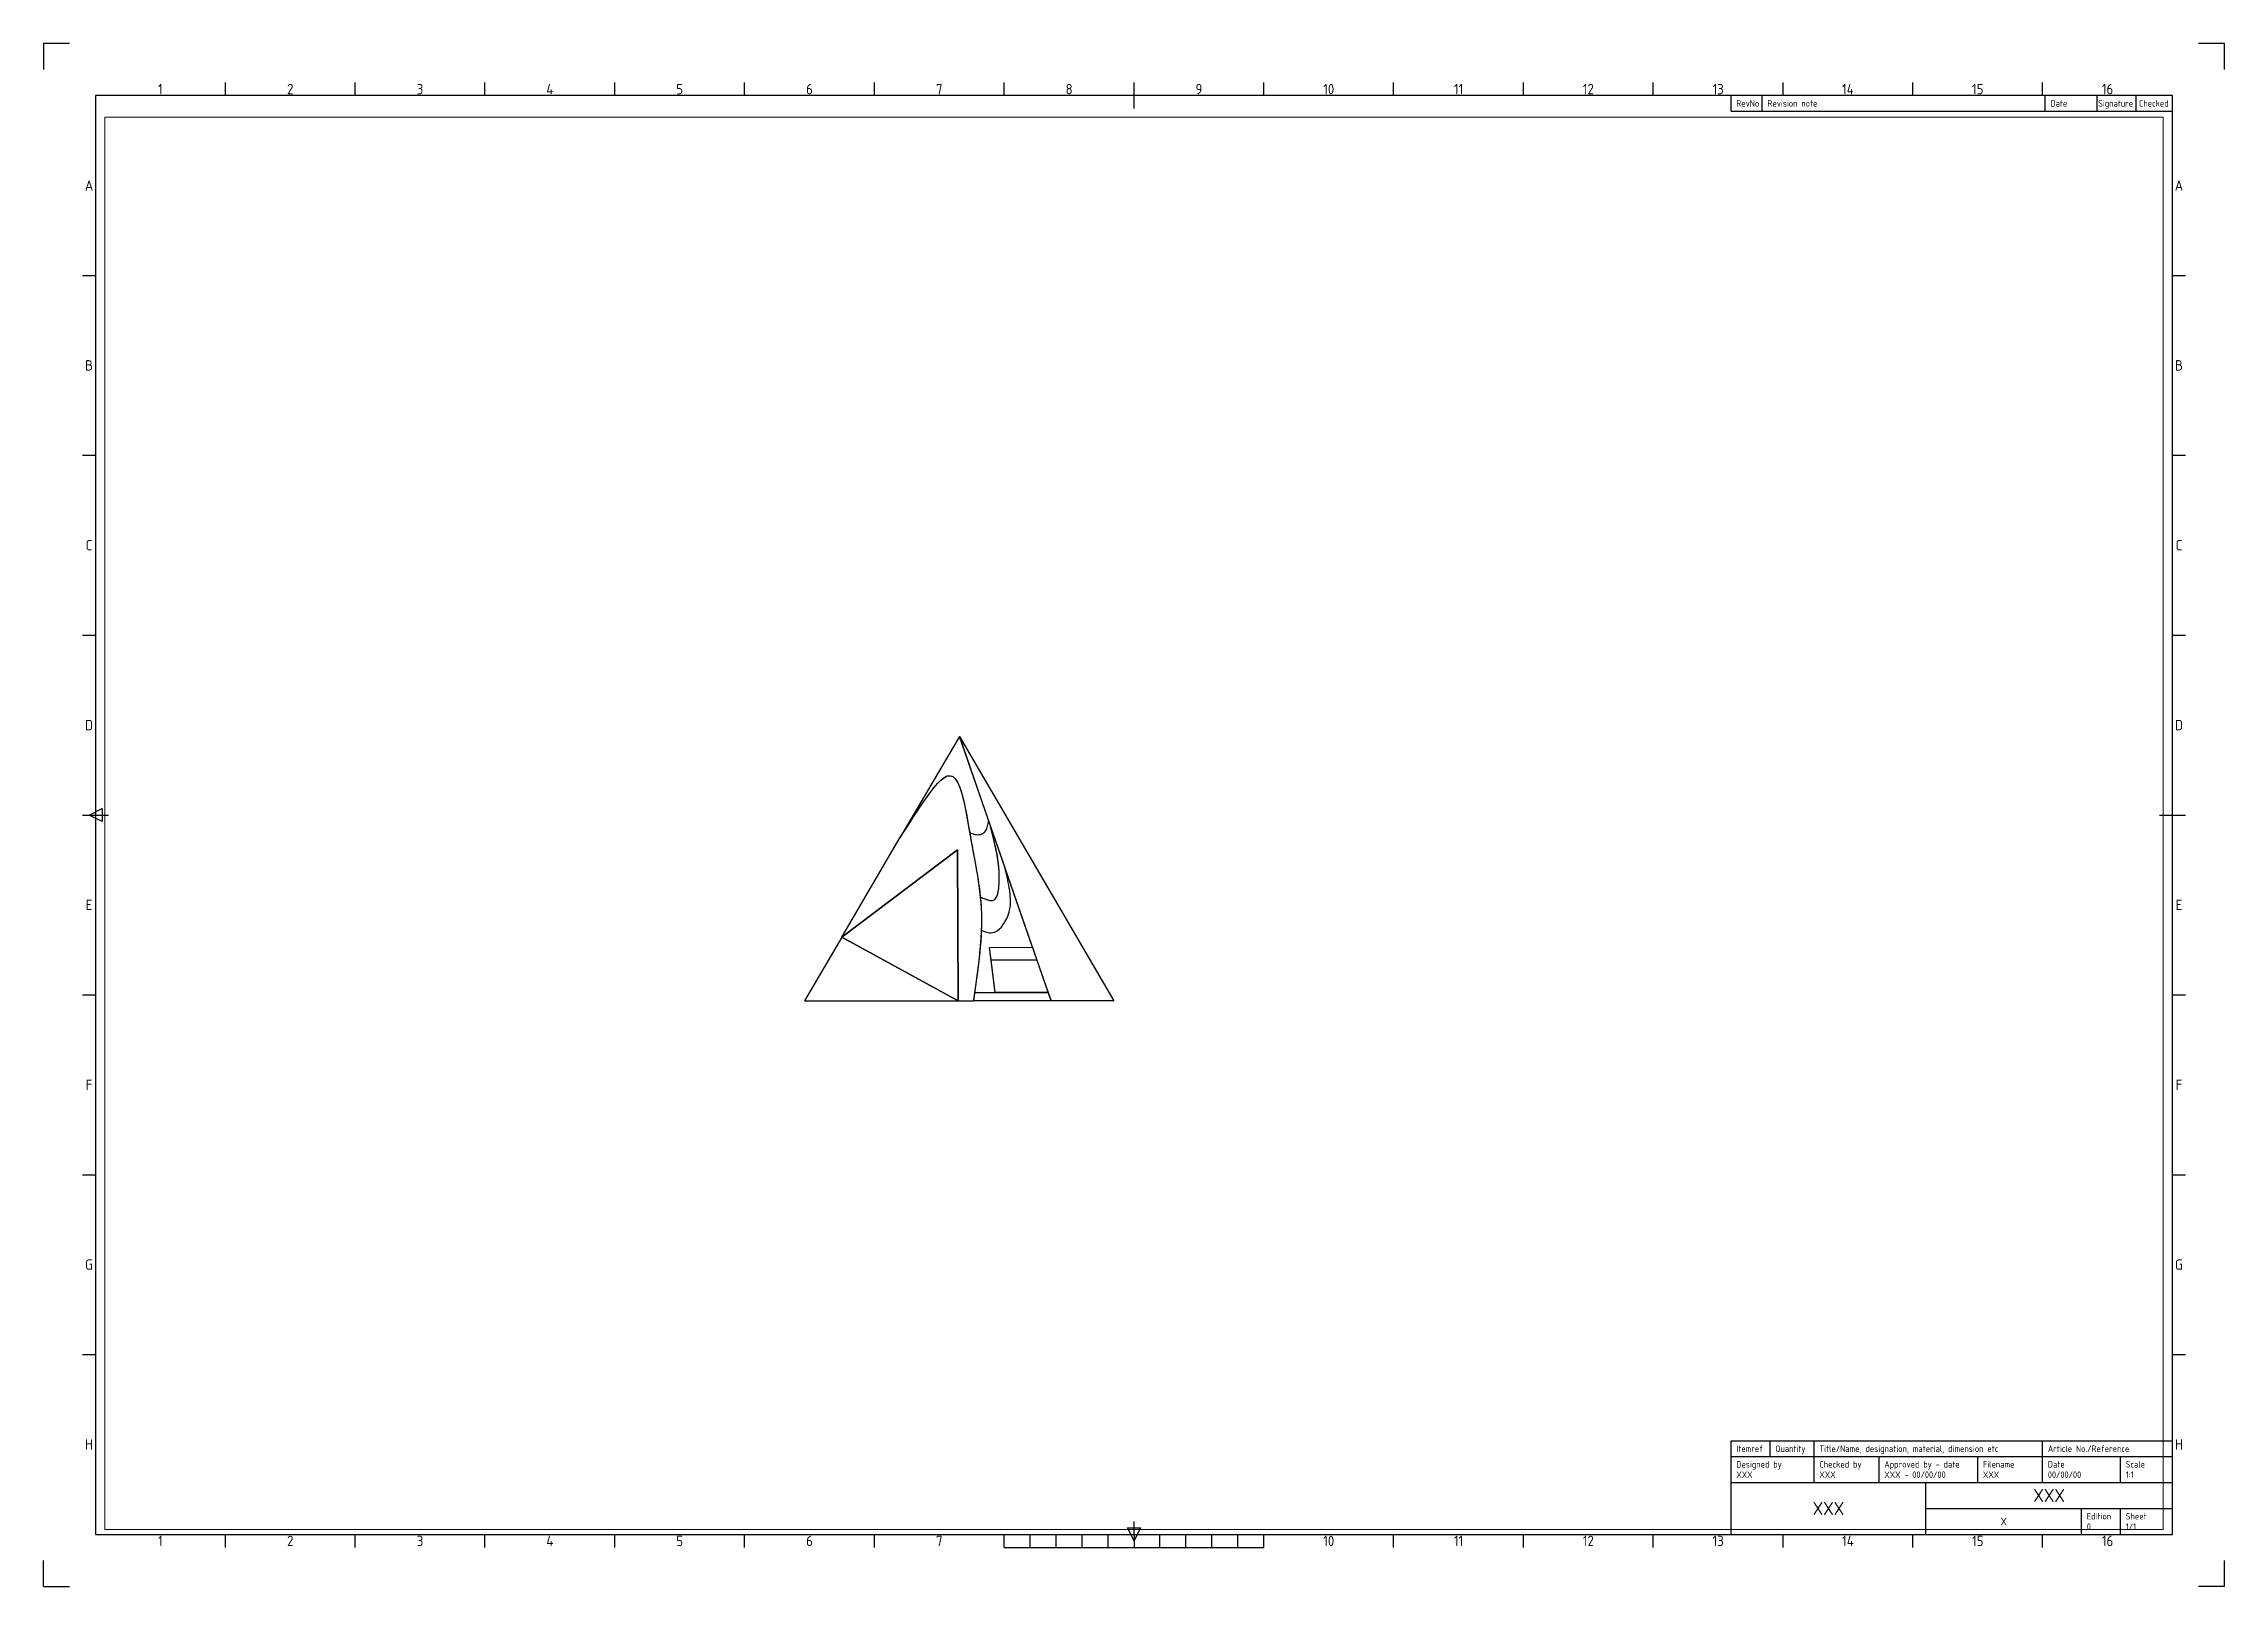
# Paper-space layout 'ISO A1 Layout' of a CAD drawing. Header units: millimetres. Extents: x 0 to 840, y 0 to 594.
# The model-space entities are those that its viewports show. They can reach past a viewport. Long polylines and large blocks are cut down to what shows.
import ezdxf
from ezdxf.enums import TextEntityAlignment as Align

# ---------------------------------------------------------------- set-up
doc = ezdxf.new("R2010")
doc.units = ezdxf.units.MM
doc.header["$LTSCALE"] = 10
for name, color, linetype in [('L_1', 10, 'Continuous'), ('L_10', 100, 'Continuous'), ('L_11', 110, 'Continuous'), ('L_2', 20, 'Continuous'), ('L_3', 30, 'Continuous'), ('L_4', 40, 'Continuous'), ('L_5', 50, 'Continuous'), ('L_6', 60, 'Continuous'), ('L_7', 70, 'Continuous'), ('L_8', 80, 'Continuous'), ('L_9', 90, 'Continuous'), ('Title Block', 7, 'Continuous'), ('Viewport', 5, 'Continuous')]:
    doc.layers.add(name, color=color, linetype=linetype)
doc.styles.add('ISO Proportional', font='isocp.shx')

# ---------------------------------------------------------------- blocks, each defined once
blk = doc.blocks.new('ISO A1 title block')
at = {"layer": 'Title Block'}
for p, q in [((10, 594), (0, 594)), ((0, 594), (0, 584)), ((840, 594), (830, 594)), ((840, 584), (840, 594)), ((820, 574), (20, 574)), ((20, 574), (20, 20)), ((70, 574), (70, 579)), ((120, 574), (120, 579)), ((170, 574), (170, 579)), ((220, 574), (220, 579)), ((270, 574), (270, 579)), ((320, 574), (320, 579)), ((370, 574), (370, 579)), ((420, 569), (420, 579)), ((470, 574), (470, 579)), ((520, 574), (520, 579)), ((570, 574), (570, 579)), ((620, 574), (620, 579)), ((650, 568), (650, 574)), ((662, 568), (662, 574)), ((670, 574), (670, 579)), ((720, 574), (720, 579)), ((770, 574), (770, 579)), ((771, 568), (771, 574)), ((791, 568), (791, 574)), ((806, 568), (806, 574)), ((820, 20), (820, 574)), ((650, 568), (820, 568)), ((15, 504.75), (20, 504.75)), ((820, 504.75), (825, 504.75)), ((15, 435.5), (20, 435.5)), ((820, 435.5), (825, 435.5)), ((15, 366.25), (20, 366.25)), ((820, 366.25), (825, 366.25)), ((15, 297), (25, 297)), ((17.5, 297), (22.5, 299.5)), ((22.5, 294.5), (17.5, 297)), ((22.5, 299.5), (22.5, 294.5)), ((815, 297), (825, 297)), ((15, 227.75), (20, 227.75)), ((820, 227.75), (825, 227.75)), ((15, 158.5), (20, 158.5)), ((820, 158.5), (825, 158.5)), ((15, 89.25), (20, 89.25)), ((820, 89.25), (825, 89.25)), ((650, 56), (820, 56)), ((650, 50), (650, 56)), ((665, 50), (665, 56)), ((682, 50), (682, 56)), ((770, 50), (770, 56)), ((650, 50), (820, 50)), ((650, 20), (650, 50)), ((682, 40), (682, 50)), ((707, 40), (707, 50)), ((745, 40), (745, 50)), ((770, 40), (770, 50)), ((800, 40), (800, 50)), ((650, 40), (820, 40)), ((725, 20), (725, 40)), ((725, 30), (820, 30)), ((785, 20), (785, 30)), ((800, 20), (800, 30)), ((20, 20), (820, 20)), ((70, 15), (70, 20)), ((120, 15), (120, 20)), ((170, 15), (170, 20)), ((220, 15), (220, 20)), ((270, 15), (270, 20)), ((320, 15), (320, 20)), ((370, 15), (370, 20)), ((380, 15), (380, 20)), ((390, 15), (390, 20)), ((400, 15), (400, 20)), ((410, 15), (410, 20)), ((417.5, 22.5), (422.5, 22.5)), ((420, 17.5), (417.5, 22.5)), ((420, 20), (420, 25)), ((422.5, 22.5), (420, 17.5)), ((420, 20), (420, 15)), ((430, 15), (430, 20)), ((440, 15), (440, 20)), ((450, 15), (450, 20)), ((460, 15), (460, 20)), ((470, 15), (470, 20)), ((520, 15), (520, 20)), ((570, 15), (570, 20)), ((620, 15), (620, 20)), ((670, 15), (670, 20)), ((720, 15), (720, 20)), ((770, 15), (770, 20)), ((0, 0), (0, 10)), ((370, 15), (470, 15)), ((840, 0), (840, 10)), ((0, 0), (10, 0)), ((840, 0), (830, 0))]:
    blk.add_line(p, q, dxfattribs=at)
at = {"layer": 'Title Block', "style": 'ISO Proportional'}
for s, p in [('1', (45, 576.5)), ('2', (95, 576.5)), ('3', (145, 576.5)), ('4', (195, 576.5)), ('5', (245, 576.5)), ('6', (295, 576.5)), ('7', (345, 576.5)), ('8', (395, 576.5)), ('9', (445, 576.5)), ('10', (495, 576.5)), ('11', (545, 576.5)), ('12', (595, 576.5)), ('13', (645, 576.5)), ('14', (695, 576.5)), ('15', (745, 576.5)), ('16', (795, 576.5)), ('A', (17.5, 539.375)), ('A', (822.5, 539.375)), ('B', (17.5, 470.125)), ('B', (822.5, 470.125)), ('C', (17.5, 400.875)), ('C', (822.5, 400.875)), ('D', (17.5, 331.625)), ('D', (822.5, 331.625)), ('E', (17.5, 262.375)), ('E', (822.5, 262.375)), ('F', (17.5, 193.125)), ('F', (822.5, 193.125)), ('G', (17.5, 123.875)), ('G', (822.5, 123.875)), ('H', (17.5, 54.625)), ('H', (822.5, 54.625)), ('1', (45, 17.5)), ('2', (95, 17.5)), ('3', (145, 17.5)), ('4', (195, 17.5)), ('5', (245, 17.5)), ('6', (295, 17.5)), ('7', (345, 17.5)), ('10', (495, 17.5)), ('11', (545, 17.5)), ('12', (595, 17.5)), ('13', (645, 17.5)), ('14', (695, 17.5)), ('15', (745, 17.5)), ('16', (795, 17.5))]:
    blk.add_text(s, height=4, dxfattribs=at).set_placement(p, align=Align.MIDDLE)
for s, p in [('RevNo', (652, 571)), ('Revision note', (664, 571)), ('Date', (773, 571)), ('Signature', (791.361, 571)), ('Checked', (807.083, 571)), ('Itemref', (652, 53)), ('Quantity', (667, 53)), ('Title/Name, designation, material, dimension etc', (684, 53)), ('Article No./Reference', (772, 53)), ('Designed by', (652, 47)), ('Checked by', (684, 47)), ('Approved by - date', (709, 47)), ('Filename', (747, 47)), ('Date', (772, 47)), ('Scale', (802, 47)), ('Edition', (787, 27)), ('Sheet', (802, 27))]:
    blk.add_text(s, height=2.5, dxfattribs=at).set_placement(p, align=Align.MIDDLE_LEFT)
at = {"layer": 'Title Block', "style": 'ISO Proportional', "flags": 8}
for tag, p in [('DESIGNED_BY', (652, 43)), ('CHECKED_BY', (684, 43)), ('APPROVED_BY_DATE', (709, 43)), ('FILENAME', (747, 43)), ('DATE', (772, 43)), ('SCALE', (802, 43)), ('EDITION', (787, 23)), ('SHEET', (802, 23))]:
    blk.add_attdef(tag, text='', height=2.5, dxfattribs=at).set_placement(p, align=Align.MIDDLE_LEFT)
for tag, height, p in [('TITLE', 5, (772.5, 35)), ('OWNER', 5, (687.5, 30)), ('DRAWING_NUMBER', 3, (755, 25))]:
    blk.add_attdef(tag, text='', height=height, dxfattribs=at).set_placement(p, align=Align.MIDDLE)

msp = doc.modelspace()

# ---------------------------------------------------------------- linework, layer by layer
at = {"layer": 'L_1'}
for p, q in [((9405, 6458), (8689, 5237)), ((11645, 5237), (9405, 6458)), ((8689, 5237), (11645, 5237))]:
    msp.add_line(p, q, dxfattribs=at)
at = {"layer": 'L_10'}
for p, q in [((11669, 10323), (10526, 8372)), ((11669, 10323), (12232, 8700)), ((11049, 9163), (11115, 9254)), ((11115, 9254), (11182, 9340)), ((11182, 9340), (11249, 9418)), ((11249, 9418), (11314, 9484)), ((11314, 9484), (11378, 9534)), ((11378, 9534), (11437, 9564)), ((11437, 9564), (11492, 9570)), ((11492, 9570), (11542, 9552)), ((11542, 9552), (11587, 9511)), ((11587, 9511), (11628, 9452)), ((11628, 9452), (11664, 9375)), ((11664, 9375), (11698, 9285)), ((11698, 9285), (11728, 9183)), ((10813, 8817), (10867, 8899)), ((10867, 8899), (10924, 8983)), ((10924, 8983), (10985, 9072)), ((10985, 9072), (11049, 9163)), ((11728, 9183), (11755, 9072)), ((11755, 9072), (11781, 8954)), ((11781, 8954), (11804, 8833)), ((11804, 8833), (11826, 8711)), ((10526, 8372), (10571, 8443)), ((10571, 8443), (10617, 8515)), ((10617, 8515), (10664, 8588)), ((10664, 8588), (10712, 8662)), ((10712, 8662), (10761, 8739)), ((10761, 8739), (10813, 8817)), ((11826, 8711), (11848, 8590)), ((11848, 8590), (11868, 8473)), ((11868, 8473), (11889, 8464)), ((11889, 8464), (11911, 8455)), ((11911, 8455), (11933, 8448)), ((11933, 8448), (11955, 8441)), ((11955, 8441), (11977, 8437)), ((11977, 8437), (11992, 8435)), ((11992, 8435), (12025, 8434)), ((12025, 8434), (12049, 8436)), ((12049, 8436), (12072, 8440)), ((12072, 8440), (12095, 8446)), ((12095, 8446), (12116, 8455)), ((12116, 8455), (12135, 8467)), ((12135, 8467), (12152, 8481)), ((12152, 8481), (12166, 8496)), ((12166, 8496), (12179, 8514)), ((12179, 8514), (12189, 8534)), ((12189, 8534), (12198, 8555)), ((12198, 8555), (12206, 8577)), ((12206, 8577), (12213, 8600)), ((12213, 8600), (12218, 8625)), ((12218, 8625), (12224, 8650)), ((12224, 8650), (12228, 8675)), ((12228, 8675), (12232, 8700))]:
    msp.add_line(p, q, dxfattribs=at)
at = {"layer": 'L_11'}
for p, q in [((13435, 5237), (11669, 10323)), ((11669, 10323), (14642, 5237)), ((14642, 5237), (13435, 5237))]:
    msp.add_line(p, q, dxfattribs=at)
at = {"layer": 'L_2'}
for p, q in [((11636, 8140), (9405, 6458)), ((11645, 5237), (11636, 8140)), ((9405, 6458), (11645, 5237))]:
    msp.add_line(p, q, dxfattribs=at)
at = {"layer": 'L_3'}
for p, q in [((11053, 9169), (11187, 9347)), ((11187, 9347), (11254, 9424)), ((11254, 9424), (11320, 9489)), ((11320, 9489), (11384, 9538)), ((11384, 9538), (11414, 9554)), ((11414, 9554), (11443, 9565)), ((11443, 9565), (11468, 9570)), ((11468, 9570), (11498, 9569)), ((11498, 9569), (11523, 9561)), ((11523, 9561), (11548, 9548)), ((11548, 9548), (11592, 9505)), ((11592, 9505), (11633, 9443)), ((11633, 9443), (11669, 9364)), ((11669, 9364), (11702, 9271)), ((11702, 9271), (11732, 9167)), ((10713, 8664), (10815, 8820)), ((10815, 8820), (10969, 9048)), ((10969, 9048), (11053, 9169)), ((11732, 9167), (11759, 9054)), ((11759, 9054), (11808, 8812)), ((10526, 8372), (10713, 8664)), ((11808, 8812), (11854, 8551)), ((11854, 8551), (11892, 8339)), ((9405, 6458), (10526, 8372)), ((9405, 6458), (11636, 8140)), ((11636, 8140), (11645, 5237)), ((11892, 8339), (11931, 8127)), ((11931, 8127), (11967, 7930)), ((11967, 7930), (12000, 7745)), ((12000, 7745), (12029, 7568)), ((12029, 7568), (12054, 7399)), ((12054, 7399), (12073, 7233)), ((12073, 7233), (12087, 7067)), ((12087, 7067), (12096, 6852)), ((12096, 6729), (12090, 6553)), ((12096, 6852), (12096, 6729)), ((12079, 6373), (12043, 6003)), ((12090, 6553), (12079, 6373)), ((12043, 6003), (11995, 5622)), ((11995, 5622), (11940, 5237)), ((11645, 5237), (11940, 5237))]:
    msp.add_line(p, q, dxfattribs=at)
at = {"layer": 'L_4'}
for p, q in [((11942, 5252), (11940, 5237)), ((13435, 5237), (11940, 5237)), ((11944, 5266), (11942, 5252)), ((11946, 5281), (11944, 5266)), ((11948, 5296), (11946, 5281)), ((11950, 5311), (11948, 5296)), ((11952, 5325), (11950, 5311)), ((11955, 5340), (11952, 5325)), ((11957, 5355), (11955, 5340)), ((11959, 5369), (11957, 5355)), ((11961, 5384), (11959, 5369)), ((11963, 5399), (11961, 5384)), ((11963, 5399), (13379, 5399)), ((13379, 5399), (13435, 5237))]:
    msp.add_line(p, q, dxfattribs=at)
at = {"layer": 'L_5'}
for p, q in [((12362, 5399), (12282, 6022)), ((12282, 6022), (13163, 6021)), ((13163, 6021), (13379, 5399)), ((13379, 5399), (12362, 5399))]:
    msp.add_line(p, q, dxfattribs=at)
at = {"layer": 'L_6'}
for p, q in [((12252, 6261), (13077, 6267)), ((12282, 6022), (12252, 6261)), ((13163, 6021), (12282, 6022)), ((13077, 6267), (13163, 6021))]:
    msp.add_line(p, q, dxfattribs=at)
at = {"layer": 'L_7'}
for p, q in [((13077, 6267), (12552, 7780)), ((12565, 7727), (12552, 7780)), ((12577, 7673), (12565, 7727)), ((12589, 7620), (12577, 7673)), ((12601, 7567), (12589, 7620)), ((12612, 7514), (12601, 7567)), ((12622, 7461), (12612, 7514)), ((12631, 7408), (12622, 7461)), ((12639, 7355), (12631, 7408)), ((12648, 7279), (12639, 7355)), ((12651, 7249), (12648, 7279)), ((12654, 7196), (12651, 7249)), ((12652, 7090), (12655, 7143)), ((12655, 7143), (12654, 7196)), ((12515, 6703), (12548, 6754)), ((12548, 6754), (12577, 6809)), ((12577, 6809), (12601, 6866)), ((12601, 6866), (12628, 6945)), ((12628, 6945), (12636, 6980)), ((12636, 6980), (12647, 7035)), ((12647, 7035), (12652, 7090)), ((12080, 6384), (12071, 6278)), ((12087, 6489), (12080, 6384)), ((12092, 6593), (12087, 6489)), ((12092, 6593), (12145, 6573)), ((12145, 6573), (12198, 6556)), ((12198, 6556), (12250, 6546)), ((12250, 6546), (12280, 6545)), ((12280, 6545), (12349, 6560)), ((12349, 6560), (12395, 6583)), ((12395, 6583), (12438, 6616)), ((12438, 6616), (12478, 6656)), ((12478, 6656), (12515, 6703)), ((12038, 5954), (12024, 5844)), ((12050, 6063), (12038, 5954)), ((12061, 6171), (12050, 6063)), ((12071, 6278), (12061, 6171)), ((12252, 6261), (13077, 6267)), ((12362, 5399), (12252, 6261)), ((11979, 5511), (11963, 5399)), ((11995, 5622), (11979, 5511)), ((12010, 5733), (11995, 5622)), ((12024, 5844), (12010, 5733)), ((11963, 5399), (12362, 5399))]:
    msp.add_line(p, q, dxfattribs=at)
at = {"layer": 'L_8'}
for p, q in [((12270, 8591), (12552, 7780)), ((12285, 8533), (12270, 8591)), ((12300, 8474), (12285, 8533)), ((12314, 8416), (12300, 8474)), ((12328, 8358), (12314, 8416)), ((12342, 8300), (12328, 8358)), ((12355, 8242), (12342, 8300)), ((12368, 8186), (12355, 8242)), ((12380, 8129), (12368, 8186)), ((12389, 8085), (12380, 8129)), ((12401, 8019), (12389, 8085)), ((12410, 7965), (12401, 8019)), ((12418, 7910), (12410, 7965)), ((12425, 7854), (12418, 7910)), ((12430, 7797), (12425, 7854)), ((12434, 7739), (12430, 7797)), ((12437, 7678), (12434, 7739)), ((12438, 7615), (12437, 7678)), ((12437, 7549), (12438, 7615)), ((12565, 7727), (12552, 7780)), ((12577, 7673), (12565, 7727)), ((12589, 7620), (12577, 7673)), ((12601, 7567), (12589, 7620)), ((12612, 7514), (12601, 7567)), ((12073, 7237), (12077, 7200)), ((12073, 7237), (12138, 7208)), ((12077, 7200), (12080, 7163)), ((12080, 7163), (12083, 7126)), ((12138, 7208), (12201, 7184)), ((12201, 7184), (12259, 7169)), ((12259, 7169), (12330, 7175)), ((12330, 7175), (12350, 7187)), ((12350, 7187), (12381, 7224)), ((12381, 7224), (12403, 7276)), ((12403, 7276), (12419, 7338)), ((12419, 7338), (12428, 7407)), ((12428, 7407), (12435, 7512)), ((12435, 7512), (12437, 7549)), ((12622, 7461), (12612, 7514)), ((12631, 7408), (12622, 7461)), ((12639, 7355), (12631, 7408)), ((12648, 7279), (12639, 7355)), ((12651, 7249), (12648, 7279)), ((12654, 7196), (12651, 7249)), ((12652, 7090), (12655, 7143)), ((12655, 7143), (12654, 7196)), ((12083, 7126), (12086, 7089)), ((12086, 7089), (12088, 7052)), ((12088, 7052), (12090, 7015)), ((12090, 7015), (12092, 6978)), ((12092, 6978), (12094, 6940)), ((12094, 6940), (12095, 6903)), ((12095, 6903), (12096, 6865)), ((12096, 6750), (12095, 6711)), ((12096, 6865), (12096, 6827)), ((12096, 6827), (12096, 6788)), ((12096, 6788), (12096, 6750)), ((12515, 6703), (12548, 6754)), ((12548, 6754), (12577, 6809)), ((12577, 6809), (12601, 6866)), ((12601, 6866), (12628, 6945)), ((12628, 6945), (12636, 6980)), ((12636, 6980), (12647, 7035)), ((12647, 7035), (12652, 7090)), ((12093, 6632), (12092, 6593)), ((12092, 6593), (12145, 6573)), ((12095, 6672), (12093, 6632)), ((12095, 6711), (12095, 6672)), ((12145, 6573), (12198, 6556)), ((12198, 6556), (12250, 6546)), ((12250, 6546), (12280, 6545)), ((12280, 6545), (12349, 6560)), ((12349, 6560), (12395, 6583)), ((12395, 6583), (12438, 6616)), ((12438, 6616), (12478, 6656)), ((12478, 6656), (12515, 6703))]:
    msp.add_line(p, q, dxfattribs=at)
at = {"layer": 'L_9'}
for p, q in [((11868, 8473), (11892, 8338)), ((11868, 8473), (11889, 8464)), ((11889, 8464), (11911, 8455)), ((11911, 8455), (11933, 8448)), ((11933, 8448), (11955, 8441)), ((11955, 8441), (11977, 8437)), ((11977, 8437), (11992, 8435)), ((11992, 8435), (12025, 8434)), ((12025, 8434), (12049, 8436)), ((12049, 8436), (12072, 8440)), ((12072, 8440), (12095, 8446)), ((12095, 8446), (12116, 8455)), ((12116, 8455), (12135, 8467)), ((12135, 8467), (12152, 8481)), ((12152, 8481), (12166, 8496)), ((12166, 8496), (12179, 8514)), ((12179, 8514), (12189, 8534)), ((12189, 8534), (12198, 8555)), ((12198, 8555), (12206, 8577)), ((12206, 8577), (12213, 8600)), ((12213, 8600), (12218, 8625)), ((12218, 8625), (12224, 8650)), ((12224, 8650), (12228, 8675)), ((12228, 8675), (12232, 8700)), ((12232, 8700), (12270, 8591)), ((12276, 8570), (12270, 8591)), ((12281, 8548), (12276, 8570)), ((12287, 8527), (12281, 8548)), ((12292, 8505), (12287, 8527)), ((12297, 8484), (12292, 8505)), ((12303, 8462), (12297, 8484)), ((12308, 8441), (12303, 8462)), ((12313, 8419), (12308, 8441)), ((12318, 8398), (12313, 8419)), ((11892, 8338), (11916, 8210)), ((11916, 8210), (11938, 8087)), ((11938, 8087), (11960, 7969)), ((12324, 8377), (12318, 8398)), ((12329, 8355), (12324, 8377)), ((12334, 8334), (12329, 8355)), ((12339, 8313), (12334, 8334)), ((12344, 8292), (12339, 8313)), ((12349, 8271), (12344, 8292)), ((12354, 8250), (12349, 8271)), ((12358, 8229), (12354, 8250)), ((12363, 8208), (12358, 8229)), ((12368, 8187), (12363, 8208)), ((12372, 8166), (12368, 8187)), ((12376, 8146), (12372, 8166)), ((12381, 8125), (12376, 8146)), ((12385, 8105), (12381, 8125)), ((12389, 8085), (12385, 8105)), ((12393, 8064), (12389, 8085)), ((12396, 8044), (12393, 8064)), ((12400, 8024), (12396, 8044)), ((12404, 8004), (12400, 8024)), ((12407, 7984), (12404, 8004)), ((12410, 7964), (12407, 7984)), ((11960, 7969), (11981, 7856)), ((11981, 7856), (12000, 7747)), ((12000, 7747), (12018, 7640)), ((12018, 7640), (12034, 7537)), ((12413, 7944), (12410, 7964)), ((12416, 7924), (12413, 7944)), ((12419, 7903), (12416, 7924)), ((12422, 7883), (12419, 7903)), ((12424, 7863), (12422, 7883)), ((12426, 7842), (12424, 7863)), ((12428, 7821), (12426, 7842)), ((12430, 7800), (12428, 7821)), ((12432, 7779), (12430, 7800)), ((12433, 7758), (12432, 7779)), ((12435, 7736), (12433, 7758)), ((12436, 7714), (12435, 7736)), ((12437, 7692), (12436, 7714)), ((12437, 7669), (12437, 7692)), ((12438, 7646), (12437, 7669)), ((12437, 7574), (12438, 7599)), ((12437, 7550), (12437, 7574)), ((12438, 7622), (12438, 7646)), ((12438, 7599), (12438, 7622)), ((12034, 7537), (12049, 7436)), ((12049, 7436), (12062, 7336)), ((12062, 7336), (12073, 7237)), ((12073, 7237), (12097, 7226)), ((12097, 7226), (12121, 7215)), ((12121, 7215), (12144, 7205)), ((12144, 7205), (12168, 7196)), ((12168, 7196), (12191, 7187)), ((12191, 7187), (12213, 7180)), ((12213, 7180), (12234, 7174)), ((12234, 7174), (12255, 7169)), ((12255, 7169), (12275, 7167)), ((12275, 7167), (12293, 7167)), ((12293, 7167), (12311, 7169)), ((12311, 7169), (12330, 7175)), ((12330, 7175), (12342, 7181)), ((12342, 7181), (12355, 7191)), ((12355, 7191), (12367, 7203)), ((12367, 7203), (12378, 7218)), ((12378, 7218), (12387, 7235)), ((12387, 7235), (12396, 7254)), ((12396, 7254), (12403, 7274)), ((12403, 7274), (12409, 7296)), ((12409, 7296), (12415, 7319)), ((12415, 7319), (12420, 7343)), ((12420, 7343), (12424, 7368)), ((12424, 7368), (12427, 7394)), ((12427, 7394), (12430, 7420)), ((12430, 7420), (12432, 7446)), ((12432, 7446), (12434, 7473)), ((12434, 7473), (12435, 7499)), ((12435, 7512), (12437, 7550)), ((12435, 7499), (12435, 7512))]:
    msp.add_line(p, q, dxfattribs=at)

psp = doc.layouts.new('ISO A1 Layout')

# ---------------------------------------------------------------- block references
at = {"layer": 'Title Block'}
ref = psp.add_blockref('ISO A1 title block', (0, 0), dxfattribs=at)
ref.add_attrib('CHECKED_BY', 'XXX', dxfattribs={"height": 2.5, "style": 'ISO Proportional'}).set_placement((684, 43), align=Align.MIDDLE_LEFT)
ref.add_attrib('OWNER', 'XXX', dxfattribs={"height": 5, "style": 'ISO Proportional'}).set_placement((687.5, 30), align=Align.MIDDLE)
ref.add_attrib('DESIGNED_BY', 'XXX', dxfattribs={"height": 2.5, "style": 'ISO Proportional'}).set_placement((652, 43), align=Align.MIDDLE_LEFT)
ref.add_attrib('FILENAME', 'XXX', dxfattribs={"height": 2.5, "style": 'ISO Proportional'}).set_placement((747, 43), align=Align.MIDDLE_LEFT)
ref.add_attrib('DRAWING_NUMBER', 'X', dxfattribs={"height": 3, "style": 'ISO Proportional'}).set_placement((755, 25), align=Align.MIDDLE)
ref.add_attrib('APPROVED_BY_DATE', 'XXX - 00/00/00', dxfattribs={"height": 2.5, "style": 'ISO Proportional'}).set_placement((709, 43), align=Align.MIDDLE_LEFT)
ref.add_attrib('TITLE', 'XXX', dxfattribs={"height": 5, "style": 'ISO Proportional'}).set_placement((772.5, 35), align=Align.MIDDLE)
ref.add_attrib('DATE', '00/00/00', dxfattribs={"height": 2.5, "style": 'ISO Proportional'}).set_placement((772, 43), align=Align.MIDDLE_LEFT)
ref.add_attrib('EDITION', '0', dxfattribs={"height": 2.5, "style": 'ISO Proportional'}).set_placement((787, 23), align=Align.MIDDLE_LEFT)
ref.add_attrib('SHEET', '1/1', dxfattribs={"height": 2.5, "style": 'ISO Proportional'}).set_placement((802, 23), align=Align.MIDDLE_LEFT)
ref.add_attrib('SCALE', '1:1', dxfattribs={"height": 2.5, "style": 'ISO Proportional'}).set_placement((802, 43), align=Align.MIDDLE_LEFT)

# ---------------------------------------------------------------- viewports
at = {"layer": 'Viewport'}
psp.add_viewport(center=(420.05, 293.84), size=(792.85, 543.8077), view_center_point=(15035.42, 8654.97), view_height=27190.3838, dxfattribs=at)

doc.saveas('drawing.dxf')
